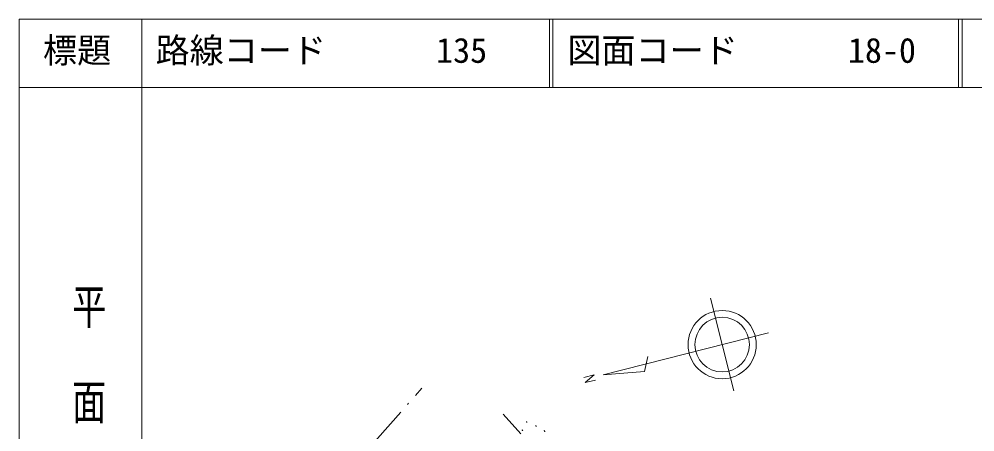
# Model space of a CAD drawing. Units: millimetres, scale not verified. Extents: x 61277 to 701277, y 6480 to 366480.
# Drawn here: x 61277 to 201413, y 306024 to 366480 of the extents above; entities that cross this region are included whole.
import ezdxf
from ezdxf.enums import TextEntityAlignment as Align

# ---------------------------------------------------------------- set-up
doc = ezdxf.new("R2010")
doc.units = ezdxf.units.MM
doc.header["$LTSCALE"] = 1000
doc.linetypes.add('LONG_DASHED_DOTTED', pattern=[15.25, 12, -1.5, 0.25, -1.5])
doc.layers.add('S-SUV', color=7, linetype='Continuous', lineweight=13)
doc.styles.add('@ＭＳ ゴシック', font='')
doc.styles.add('ＭＳ ゴシック', font='')
doc.styles.get('@ＭＳ ゴシック').set_extended_font_data('@MS Gothic')
doc.styles.get('ＭＳ ゴシック').set_extended_font_data('MS Gothic')

msp = doc.modelspace()

# ---------------------------------------------------------------- linework, layer by layer
at = {"layer": 'S-SUV'}
for p, q in [((61277, 366480), (61277, 6480)), ((701277, 366480), (61277, 366480)), ((79277, 366480), (79277, 356480)), ((139027, 366480), (139027, 356480)), ((139527, 366480), (139527, 356480)), ((199027, 366480), (199027, 356480)), ((199527, 366480), (199527, 356480)), ((61277, 356480), (701277, 356480)), ((79277, 356480), (79277, 6480)), ((162635, 325585), (166090, 312018)), ((146919, 314360), (171146, 320529)), ((152981, 314871), (153456, 317056)), ((145573, 314393), (144073, 314003)), ((144271, 313235), (145573, 314393)), ((146919, 314360), (152981, 314871)), ((145766, 313616), (144271, 313235)), ((132243, 308607), (134832, 305725)), ((135674, 307471), (135640, 307504)), ((135706, 307457), (135674, 307471)), ((135727, 307449), (135706, 307457)), ((135747, 307442), (135727, 307449)), ((135767, 307441), (135747, 307442)), ((135782, 307448), (135767, 307441)), ((138279, 306182), (138282, 306229)), ((138287, 306154), (138279, 306182)), ((138282, 306229), (138287, 306243)), ((138305, 306125), (138287, 306154)), ((138339, 306093), (138305, 306125)), ((138371, 306079), (138339, 306093)), ((138392, 306071), (138371, 306079)), ((138411, 306064), (138392, 306071)), ((138427, 306063), (138411, 306064))]:
    msp.add_line(p, q, dxfattribs=at)
at = {"layer": 'S-SUV', "linetype": 'LONG_DASHED_DOTTED'}
msp.add_line((88952, 277175), (120343, 312404), dxfattribs=at)
at = {"layer": 'S-SUV'}
for centre, radius in [((164363, 318802), 5000), ((164363, 318802), 4000), ((135070, 306262), 49.8)]:
    msp.add_circle(centre, radius, dxfattribs=at)
msp.add_arc((137092, 306905), 49.8, 119.40536, 17.85308, dxfattribs=at)

# ---------------------------------------------------------------- texts
at = {"layer": 'S-SUV', "style": 'ＭＳ ゴシック'}
for s, p in [('標題', (64777, 358980)), ('路線コード', (81277, 358980)), ('135', (122419, 358980)), ('図面コード', (141657, 358980)), ('18-0', (182798, 358980))]:
    msp.add_text(s, height=3666, dxfattribs=at).set_placement(p, align=Align.BOTTOM_LEFT)
at = {"layer": 'S-SUV', "style": '@ＭＳ ゴシック', "width": 1.4}
msp.add_text('平  面  図', height=3666, rotation=270, dxfattribs=at).set_placement((68554, 327955), align=Align.BOTTOM_LEFT)

doc.saveas('drawing.dxf')
